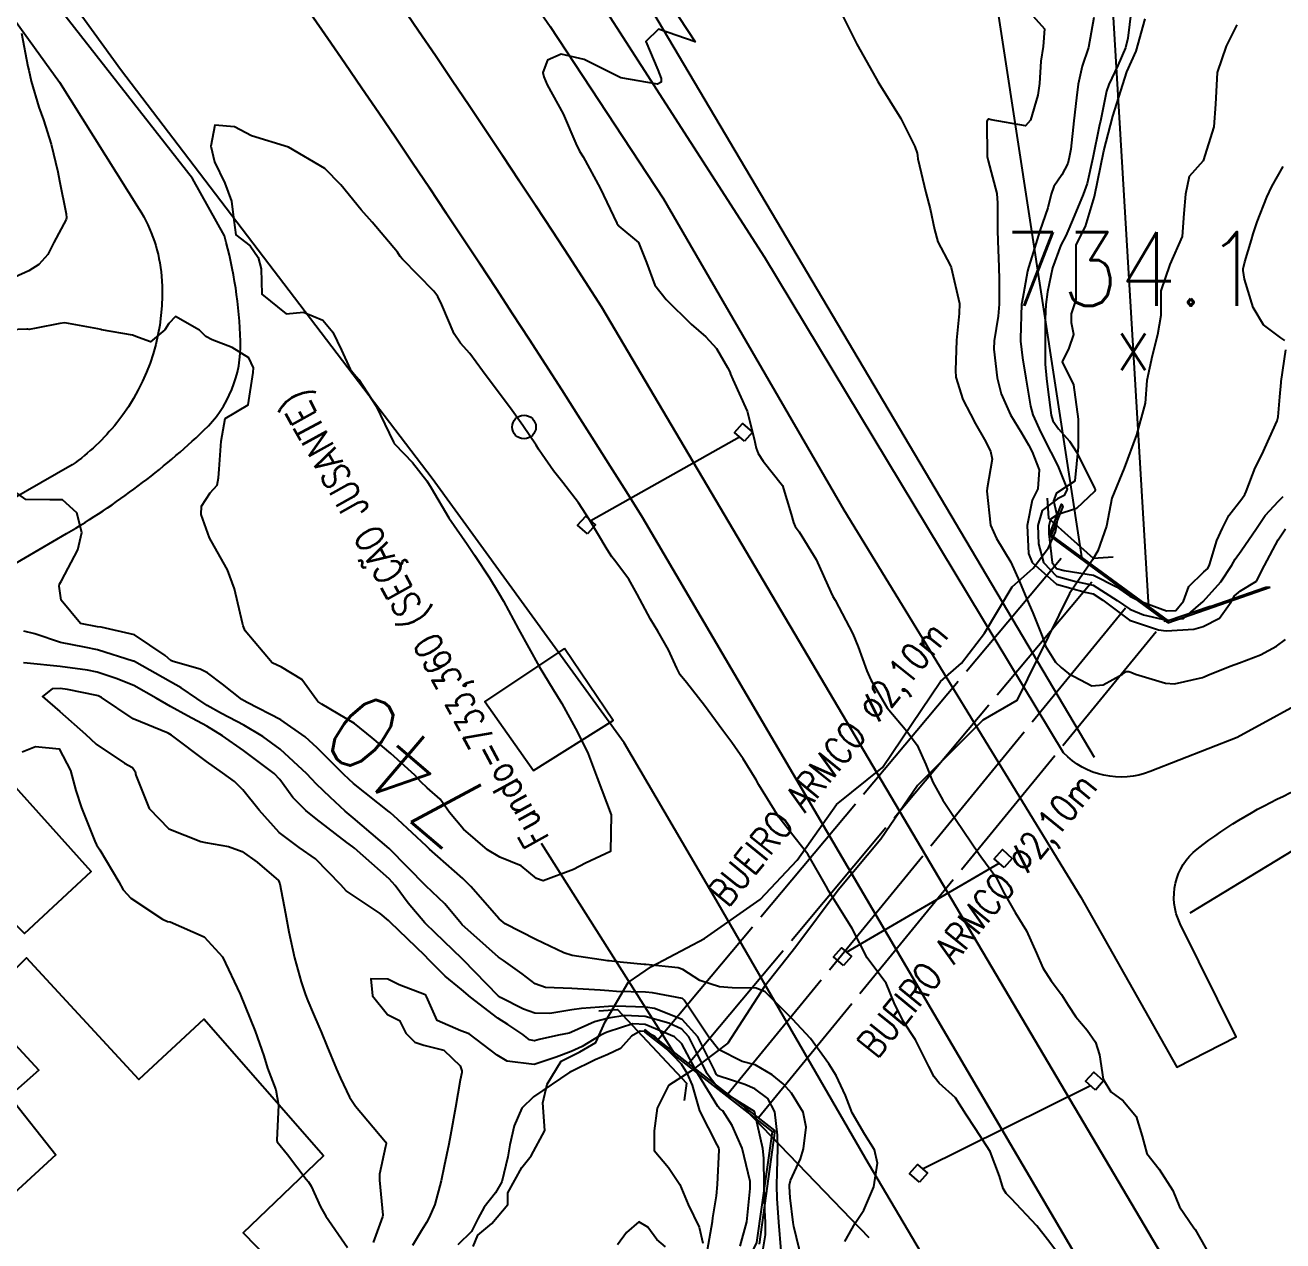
# Model space of a CAD drawing. Header units: metres. Extents: x 318500 to 325275, y 7408834 to 7428799.
# Drawn here: x 323102.9 to 323171.2, y 7421162.1 to 7421228.1 of the extents above; entities that cross this region are included whole.
import ezdxf
from ezdxf.enums import TextEntityAlignment as Align

# ---------------------------------------------------------------- set-up
doc = ezdxf.new("R2010")
doc.units = ezdxf.units.M
doc.header["$MEASUREMENT"] = 0
doc.linetypes.add('CONTINUO', pattern=[0])
doc.linetypes.add('TRACEJADO', pattern=[8.7, 8, -0.7])
for name, color, linetype in [('ALA', 45, 'Continuous'), ('BUEIRO', 151, 'Continuous'), ('Cotas', 45, 'Continuous'), ('Curvas de Nivel 1m', 11, 'Continuous'), ('Curvas de Nivel 5m', 15, 'Continuous'), ('Divisas', 45, 'Continuous'), ('Edificações', 30, 'Continuous'), ('Hidrografia', 140, 'Continuous'), ('Linha Férrea', 20, 'Continuous'), ('Pontes_Viadutos_Tubos', 190, 'Continuous'), ('Pontos Cotados', 45, 'Continuous'), ('Postes', 20, 'Continuous'), ('Pórticos', 45, 'Continuous'), ('TEXTO', 45, 'Continuous'), ('Vias Primárias', 230, 'Continuous'), ('Vias Secundárias', 230, 'Continuous')]:
    doc.layers.add(name, color=color, linetype=linetype)
doc.styles.add('ROMANS', font='romans', dxfattribs={"height": 0.2})
doc.styles.add('Style-STANDARD', font='STANDARD.shx')

# ---------------------------------------------------------------- blocks, each defined once
blk = doc.blocks.new('ELVTXT_80')
at = {"layer": 'Pontos Cotados', "linetype": 'Continuous', "style": 'Style-STANDARD'}
for s, height, p in [('734.1', 4, (0, 4)), ('x', 3, (0, 0))]:
    blk.add_text(s, height=height, dxfattribs=at).set_placement(p, align=Align.MIDDLE_CENTER)

msp = doc.modelspace()

# ---------------------------------------------------------------- linework, layer by layer
at = {"layer": 'ALA', "linetype": 'CONTINUO'}
for points in [[(323158.472, 7421200.432, 738.408), (323159.144, 7421202.124, 737.805), (323159.214, 7421202.006, 733.916), (323158.588, 7421200.449, 734.405)], [(323167.208, 7421196.569, 734.858), (323170.239, 7421197.621, 734.858), (323170.472, 7421197.614, 738.144)], [(323167.354, 7421196.536, 738.144), (323170.472, 7421197.614, 738.144)], [(323164.906, 7421195.689, 738.239), (323167.354, 7421196.536, 738.144)], [(323167.354, 7421196.536, 738.144), (323167.208, 7421196.569, 734.858), (323164.933, 7421195.793, 734.998)], [(323143.587, 7421168.13, 737.542), (323142.731, 7421161.954, 737.537)]]:
    msp.add_polyline3d(points, dxfattribs=at)
at = {"layer": 'BUEIRO', "linetype": 'CONTINUO'}
for points in [[(323158.472, 7421200.432, 738.408), (323158.588, 7421200.449, 734.405), (323164.933, 7421195.793, 734.998), (323164.906, 7421195.689, 738.239)], [(323158.472, 7421200.432, 738.408), (323164.906, 7421195.689, 738.239)], [(323143.587, 7421168.13, 737.542), (323136.513, 7421173.603, 737.563)], [(323136.513, 7421173.603, 737.563), (323136.519, 7421173.462, 733.366), (323143.454, 7421168.054, 733.34), (323143.587, 7421168.13, 737.542)], [(323141.816, 7421160.124, 737.512), (323141.761, 7421160.288, 733.319), (323142.599, 7421162.041, 733.365), (323143.454, 7421168.054, 733.34)]]:
    msp.add_polyline3d(points, dxfattribs=at)
at = {"layer": 'Curvas de Nivel 1m', "flags": 128}
for points, elevation in [([(323157.27, 7421228.98), (323158.223, 7421227.928), (323158.147, 7421226.967), (323158.027, 7421226.179), (323157.955, 7421224.969), (323157.854, 7421224.327), (323157.457, 7421222.976), (323157.187, 7421222.666), (323155.319, 7421222.999), (323155.191, 7421223.037), (323155.157, 7421223.034), (323155.117, 7421223.001), (323155.089, 7421222.902), (323155.108, 7421221.001), (323155.166, 7421220.766), (323155.623, 7421218.995), (323155.663, 7421218.464), (323155.668, 7421216.994), (323155.68, 7421216.419), (323155.747, 7421214.993), (323155.754, 7421214.319), (323155.752, 7421212.993), (323155.706, 7421212.341), (323155.486, 7421210.995), (323155.469, 7421210.552), (323155.652, 7421208.994), (323155.865, 7421208.124), (323156.368, 7421206.986), (323156.97, 7421206.002), (323157.348, 7421205.358), (323157.545, 7421204.971), (323157.924, 7421203.987), (323157.856, 7421202.966), (323157.544, 7421202.347), (323157.272, 7421200.974), (323157.355, 7421199.443), (323157.554, 7421198.97), (323158.862, 7421197.782), (323160.425, 7421197.357), (323160.855, 7421197.264), (323161.382, 7421196.915), (323162.834, 7421195.837), (323164.4, 7421195.303), (323164.826, 7421195.251), (323166.328, 7421195.347), (323166.83, 7421195.487), (323167.724, 7421195.944), (323168.344, 7421196.825), (323168.535, 7421197.143), (323168.859, 7421197.415), (323169.72, 7421197.955), (323170.163, 7421198.801), (323170.894, 7421200.2), (323171.302, 7421200.784)], 738), ([(323147.265, 7421228.628), (323147.771, 7421227.618), (323148.022, 7421227.098), (323149.072, 7421225.233), (323149.163, 7421225.081), (323149.219, 7421224.986), (323150.425, 7421223.068), (323151.175, 7421221.554), (323151.296, 7421221.183), (323151.32, 7421221.058), (323151.35, 7421220.874), (323151.78, 7421219.05), (323152.012, 7421218.161), (323152.239, 7421217.043), (323152.427, 7421216.364), (323153.091, 7421215.106), (323153.117, 7421215.056), (323153.128, 7421215.029), (323153.143, 7421214.975), (323153.599, 7421213.022), (323153.59, 7421212.484), (323153.444, 7421211.024), (323153.377, 7421209.388), (323153.399, 7421209.024), (323153.792, 7421207.818), (323154.201, 7421207.012), (323154.463, 7421206.496), (323154.966, 7421205.641), (323155.292, 7421204.997), (323155.374, 7421204.575), (323155.097, 7421202.998), (323155.084, 7421202.842), (323155.282, 7421200.996), (323155.613, 7421200.273), (323156.381, 7421198.985), (323156.864, 7421197.932), (323157.25, 7421196.974), (323157.58, 7421196.228), (323158.086, 7421194.961), (323158.278, 7421194.421), (323158.806, 7421193.548), (323159.12, 7421193.262), (323159.521, 7421192.939), (323160.79, 7421192.273), (323161.394, 7421192.311), (323162.449, 7421192.904), (323162.663, 7421193.04), (323162.802, 7421193.05), (323162.905, 7421193.002), (323163.151, 7421192.895), (323164.793, 7421192.409), (323165.277, 7421192.379), (323166.798, 7421192.716), (323166.89, 7421192.748), (323167.084, 7421192.837), (323168.292, 7421193.339), (323168.807, 7421193.511), (323169.952, 7421193.943), (323170.816, 7421194.418), (323171.299, 7421194.783)], 739), ([(323160.897, 7421228.556), (323160.6, 7421226.93), (323160.259, 7421225.91), (323160.054, 7421224.937), (323159.96, 7421224.188), (323159.81, 7421222.941), (323159.639, 7421221.408), (323159.565, 7421220.944), (323159.478, 7421220.632), (323159.156, 7421220.01), (323158.721, 7421219.381), (323158.583, 7421218.958), (323158.392, 7421218.224), (323157.967, 7421216.967), (323157.45, 7421215.33), (323157.345, 7421214.976), (323157.292, 7421214.772), (323157.069, 7421213.549), (323156.981, 7421213.061), (323156.972, 7421212.981), (323156.91, 7421211.113), (323156.913, 7421210.981), (323157.026, 7421210.079), (323157.198, 7421208.977), (323157.455, 7421207.441), (323157.582, 7421206.971), (323158.018, 7421206.012), (323158.569, 7421204.956), (323158.949, 7421204.21), (323159.44, 7421202.942), (323159.28, 7421202.59), (323158.922, 7421202.421), (323158.086, 7421201.789), (323157.86, 7421200.966), (323157.896, 7421199.971), (323158.169, 7421198.961), (323158.869, 7421198.211), (323159.851, 7421197.95), (323160.862, 7421197.739), (323162.163, 7421196.907), (323162.843, 7421196.43), (323163.6, 7421196.127), (323164.834, 7421195.829), (323165.768, 7421195.924), (323166.837, 7421196.84), (323167.782, 7421197.915), (323168.393, 7421198.825), (323168.568, 7421199.138), (323168.888, 7421199.59), (323169.733, 7421200.808), (323170.203, 7421201.508), (323170.922, 7421202.286), (323171.168, 7421202.545)], 737), ([(323162.919, 7421228.904), (323162.741, 7421227.419), (323162.618, 7421226.906), (323162.195, 7421225.951), (323161.708, 7421224.915), (323161.586, 7421224.545), (323161.249, 7421222.919), (323161.238, 7421222.871), (323161.187, 7421222.632), (323160.847, 7421220.925), (323160.533, 7421219.545), (323160.323, 7421218.932), (323159.739, 7421217.553), (323159.491, 7421216.944), (323159.369, 7421216.694), (323159.109, 7421216.194), (323158.655, 7421214.957), (323158.382, 7421213.649), (323158.295, 7421212.961), (323158.257, 7421212.167), (323158.249, 7421210.962), (323158.255, 7421209.728), (323158.326, 7421208.96), (323158.402, 7421208.36), (323158.572, 7421206.956), (323158.678, 7421206.655), (323158.973, 7421206.223), (323159.571, 7421205.546), (323159.971, 7421204.935), (323160.931, 7421203.004), (323160.968, 7421202.92), (323160.967, 7421202.882), (323160.929, 7421202.821), (323159.961, 7421201.888), (323158.909, 7421201.543), (323158.546, 7421201.315), (323158.448, 7421200.957), (323158.455, 7421200.516), (323158.633, 7421198.954), (323158.875, 7421198.639), (323159.287, 7421198.531), (323160.87, 7421198.268), (323162.134, 7421197.634), (323162.854, 7421197.142), (323163.315, 7421196.893), (323164.842, 7421196.331), (323165.349, 7421196.356), (323165.765, 7421196.856), (323166.054, 7421197.66), (323166.874, 7421198.455), (323167.077, 7421198.638), (323167.18, 7421198.837), (323167.579, 7421200.147), (323167.874, 7421200.83), (323168.222, 7421201.516), (323168.924, 7421202.421), (323169.093, 7421202.652), (323169.172, 7421202.816), (323169.649, 7421204.11), (323170.009, 7421204.804), (323170.843, 7421206.657), (323170.883, 7421206.791), (323170.901, 7421206.871), (323170.997, 7421207.957), (323171.058, 7421208.74), (323171.062, 7421208.789), (323171.315, 7421210.507)], 736), ([(323102.676, 7421227.699), (323103.033, 7421225.883), (323103.073, 7421225.692), (323103.211, 7421225.096), (323103.63, 7421223.686), (323103.873, 7421222.993), (323104.29, 7421221.679), (323104.659, 7421220.163), (323104.753, 7421219.674), (323105.113, 7421217.882), (323105.13, 7421217.67), (323105.109, 7421217.584), (323104.446, 7421216.327), (323104.107, 7421215.68), (323103.626, 7421215.141), (323103.077, 7421214.791), (323102.322, 7421214.45)], 741), ([(323171.264, 7421211.009), (323171.044, 7421211.15), (323170.109, 7421211.863), (323169.537, 7421212.813), (323169.083, 7421214.341), (323168.997, 7421214.821), (323169, 7421214.912), (323169.097, 7421215.278), (323169.446, 7421216.484), (323169.55, 7421216.814), (323169.768, 7421217.452), (323170.296, 7421218.803), (323170.565, 7421219.382), (323171.165, 7421220.469)], 736), ([(323147.375, 7421162.105), (323147.948, 7421163.087), (323148.407, 7421163.8), (323148.96, 7421165.072), (323149.16, 7421166.348), (323148.984, 7421167.072), (323148.462, 7421167.911), (323147.777, 7421169.091), (323147.417, 7421170.024), (323146.909, 7421171.104), (323146.509, 7421171.736), (323145.51, 7421173.12), (323144.546, 7421174.169), (323143.555, 7421175.145), (323143.058, 7421175.646), (323142.567, 7421175.855), (323141.256, 7421175.869), (323140.567, 7421175.925), (323139.498, 7421176.273), (323138.576, 7421176.858), (323138.322, 7421176.958), (323136.579, 7421177.133), (323136.48, 7421177.142), (323135.188, 7421177.261), (323134.581, 7421177.335), (323134.509, 7421177.343), (323132.585, 7421177.619), (323132.118, 7421177.766), (323130.598, 7421178.488), (323128.945, 7421179.345), (323128.614, 7421179.62), (323127.074, 7421181.366), (323126.637, 7421181.81), (323124.84, 7421183.397), (323124.662, 7421183.558), (323123.106, 7421185.001), (323122.689, 7421185.388), (323122.639, 7421185.431), (323120.705, 7421186.972), (323120.45, 7421187.197), (323120.186, 7421187.458), (323118.731, 7421188.9), (323118.073, 7421189.49), (323116.754, 7421190.417), (323114.929, 7421191.367), (323114.769, 7421191.449), (323114.64, 7421191.532), (323113.593, 7421192.363), (323112.784, 7421192.964), (323112.383, 7421193.163), (323110.912, 7421193.588), (323110.791, 7421193.636), (323110.473, 7421193.915), (323108.811, 7421195.037), (323107, 7421195.454), (323106.817, 7421195.471), (323105.891, 7421195.654), (323104.839, 7421196.924), (323104.73, 7421197.671), (323104.744, 7421197.779), (323104.853, 7421197.973), (323105.74, 7421199.657), (323105.95, 7421200.588), (323105.695, 7421201.658), (323104.91, 7421202.355), (323104.215, 7421202.372), (323102.91, 7421202.386), (323101.01, 7421203.719)], 739), ([(323145.037, 7421161.123), (323144.615, 7421162.909), (323144.571, 7421163.128), (323144.413, 7421164.466), (323144.372, 7421165.084), (323144.371, 7421165.131), (323144.373, 7421165.178), (323144.424, 7421165.402), (323144.978, 7421166.588), (323145.126, 7421167.123), (323145.276, 7421168.314), (323145.12, 7421169.124), (323144.49, 7421170.159), (323144.024, 7421170.665), (323143.434, 7421171.146), (323142.508, 7421171.683), (323141.803, 7421171.879), (323140.52, 7421172.526), (323139.99, 7421173.195), (323138.88, 7421174.882), (323138.662, 7421175.209), (323138.561, 7421175.282), (323136.933, 7421175.604), (323136.564, 7421175.642), (323134.978, 7421175.678), (323134.564, 7421175.702), (323134.099, 7421175.74), (323132.565, 7421175.83), (323131.136, 7421175.882), (323130.568, 7421176.087), (323129.869, 7421176.627), (323128.842, 7421177.346), (323128.583, 7421177.543), (323127.238, 7421178.726), (323126.609, 7421179.298), (323126.545, 7421179.371), (323125.667, 7421180.431), (323124.63, 7421181.4), (323122.66, 7421183.412), (323122.639, 7421183.43), (323120.685, 7421185.094), (323120.261, 7421185.456), (323119.446, 7421186.218), (323118.704, 7421186.925), (323118.432, 7421187.209), (323118.174, 7421187.488), (323116.73, 7421188.83), (323115.787, 7421189.52), (323114.749, 7421190.124), (323113.536, 7421190.771), (323112.765, 7421191.198), (323112.202, 7421191.569), (323111.354, 7421192.16), (323110.779, 7421192.48), (323108.817, 7421193.582), (323108.79, 7421193.596), (323108.751, 7421193.611), (323106.799, 7421194.221), (323106.094, 7421194.357), (323104.804, 7421194.619), (323103.406, 7421195.089), (323102.813, 7421195.225)], 738), ([(323143.923, 7421161.591), (323143.793, 7421163.139), (323143.709, 7421164.437), (323143.688, 7421165.141), (323143.704, 7421165.868), (323143.747, 7421167.141), (323143.727, 7421167.875), (323143.586, 7421169.143), (323143.198, 7421169.86), (323142.492, 7421170.385), (323141.951, 7421170.624), (323140.499, 7421171.086), (323140.399, 7421171.191), (323140.296, 7421171.4), (323139.406, 7421173.201), (323138.544, 7421174.156), (323137.045, 7421174.74), (323136.554, 7421174.817), (323134.947, 7421174.871), (323134.554, 7421174.849), (323133.085, 7421174.752), (323132.551, 7421174.68), (323131.371, 7421174.484), (323130.548, 7421174.489), (323129.926, 7421174.705), (323128.689, 7421175.348), (323128.609, 7421175.398), (323128.561, 7421175.442), (323126.676, 7421177.369), (323126.581, 7421177.463), (323125.138, 7421178.856), (323124.609, 7421179.364), (323124.577, 7421179.4), (323123.679, 7421180.472), (323122.968, 7421181.425), (323122.635, 7421181.789), (323120.754, 7421183.449), (323120.661, 7421183.525), (323120.352, 7421183.767), (323118.683, 7421185.036), (323118.117, 7421185.489), (323117.406, 7421186.208), (323116.707, 7421187.173), (323116.39, 7421187.513), (323114.728, 7421188.759), (323113.593, 7421189.547), (323112.748, 7421190.068), (323111.693, 7421190.638), (323110.763, 7421191.135), (323109.996, 7421191.598), (323108.777, 7421192.277), (323107.824, 7421192.668), (323106.784, 7421193.008), (323106.258, 7421193.121), (323104.786, 7421193.311), (323102.981, 7421193.495), (323102.788, 7421193.51)], 737), ([(323142.846, 7421161.153), (323143.073, 7421162.466), (323143.066, 7421163.15), (323143.033, 7421163.777), (323143.004, 7421165.151), (323142.98, 7421166.614), (323142.934, 7421167.153), (323142.48, 7421169.16), (323141.233, 7421169.925), (323140.492, 7421170.432), (323139.904, 7421171.196), (323139.304, 7421172.416), (323138.905, 7421173.206), (323138.536, 7421173.618), (323137.819, 7421173.943), (323136.546, 7421174.314), (323135.427, 7421174.376), (323134.544, 7421174.214), (323133.793, 7421174.026), (323132.533, 7421173.463), (323132.409, 7421173.415), (323131.834, 7421173.3), (323130.784, 7421173.058), (323130.525, 7421173.001), (323130.254, 7421173.052), (323129.893, 7421173.33), (323129.075, 7421173.879), (323128.543, 7421174.225), (323127.062, 7421175.365), (323126.564, 7421175.771), (323125.688, 7421176.5), (323124.803, 7421177.397), (323124.583, 7421177.626), (323122.689, 7421179.429), (323122.652, 7421179.471), (323122.611, 7421179.517), (323122.152, 7421179.897), (323120.625, 7421180.925), (323120.304, 7421181.132), (323120.018, 7421181.459), (323118.651, 7421182.874), (323117.761, 7421183.493), (323116.672, 7421184.3), (323115.577, 7421185.521), (323114.701, 7421186.612), (323114.237, 7421187.068), (323113.585, 7421187.547), (323112.719, 7421188.153), (323110.817, 7421189.589), (323110.741, 7421189.641), (323110.644, 7421189.689), (323108.753, 7421190.483), (323107.029, 7421191.636), (323106.848, 7421191.716), (323106.771, 7421191.74), (323105.171, 7421192.061), (323104.775, 7421192.122), (323104.343, 7421192.106), (323103.83, 7421191.679), (323104.758, 7421190.871), (323106.162, 7421189.649), (323106.732, 7421189.095), (323108.267, 7421188.066), (323108.713, 7421187.835), (323108.846, 7421187.609), (323108.892, 7421187.424), (323109.608, 7421185.601), (323110.674, 7421184.498), (323112.417, 7421183.81), (323112.663, 7421183.764), (323113.915, 7421183.541), (323114.656, 7421183.263), (323115.473, 7421182.696), (323116.633, 7421181.703), (323116.714, 7421181.509), (323117.01, 7421179.9), (323117.078, 7421179.503), (323117.186, 7421178.917), (323117.496, 7421177.496), (323117.864, 7421176.187), (323118.103, 7421175.487), (323118.227, 7421175.165), (323118.54, 7421174.441), (323118.825, 7421173.768), (323118.953, 7421173.474), (323119.265, 7421172.723), (323119.789, 7421171.461), (323119.997, 7421170.962), (323120.485, 7421169.935), (323120.808, 7421169.447), (323122.451, 7421167.501), (323122.479, 7421167.43), (323122.477, 7421167.402), (323122.447, 7421167.251), (323122.113, 7421165.745), (323122.11, 7421165.433), (323122.299, 7421163.533), (323122.277, 7421163.431), (323121.778, 7421162.037)], 736), ([(323102.725, 7421188.677), (323103.441, 7421188.971), (323104.728, 7421188.848), (323105.35, 7421187.66), (323105.628, 7421186.585), (323105.931, 7421185.651), (323106.663, 7421183.826), (323106.759, 7421183.639), (323106.93, 7421183.362), (323107.962, 7421181.62), (323108.205, 7421181.196), (323108.621, 7421180.73), (323110.341, 7421179.593), (323110.608, 7421179.48), (323110.748, 7421179.448), (323112.596, 7421178.635), (323113.585, 7421177.545), (323114.55, 7421175.53), (323115.366, 7421173.522), (323115.839, 7421172.187), (323116.032, 7421171.515), (323116.482, 7421170.341), (323116.634, 7421169.508), (323116.547, 7421167.604), (323116.559, 7421167.508), (323117.124, 7421166.815), (323118.136, 7421165.484), (323118.267, 7421165.331), (323118.416, 7421165.102), (323118.916, 7421163.983), (323119.199, 7421163.468), (323120.375, 7421161.767)], 737), ([(323139.928, 7421161.643), (323140.191, 7421163.192), (323140.218, 7421163.375), (323140.414, 7421164.577), (323140.474, 7421165.189), (323140.557, 7421167.079), (323140.535, 7421167.189), (323140.452, 7421167.344), (323139.499, 7421169.2), (323139.11, 7421170.588), (323138.835, 7421171.207), (323138.508, 7421171.721), (323137.062, 7421173.232), (323136.534, 7421173.499), (323136.265, 7421173.513), (323135.802, 7421173.251), (323135.208, 7421172.572), (323134.515, 7421172.245), (323133.825, 7421171.962), (323132.5, 7421171.315), (323132.485, 7421171.306), (323132.455, 7421171.291), (323130.486, 7421169.945), (323129.844, 7421169.33), (323129.426, 7421168.375), (323129.201, 7421167.339), (323129.09, 7421166.691), (323128.76, 7421165.345), (323128.414, 7421164.744), (323127.798, 7421163.964), (323127.479, 7421163.359), (323127.103, 7421162.649), (323126.378, 7421161.914)], 734)]:
    msp.add_lwpolyline(points, dxfattribs=dict(at, elevation=elevation))
at = {"layer": 'Curvas de Nivel 5m', "flags": 128}
for points, elevation in [([(323137.939, 7421229.233), (323139.25, 7421227.22), (323137.257, 7421227.909), (323136.581, 7421227.25), (323137.227, 7421225.705), (323137.413, 7421225.238), (323137.408, 7421225.047), (323137.215, 7421224.931), (323135.22, 7421225.27), (323133.235, 7421226.271), (323131.984, 7421226.567), (323131.234, 7421226.241), (323130.988, 7421225.559), (323131.031, 7421225.323), (323131.214, 7421224.903), (323132.088, 7421223.311), (323132.771, 7421221.707), (323132.982, 7421221.302), (323133.165, 7421220.989), (323134.096, 7421219.286), (323135.008, 7421217.376), (323135.068, 7421217.271), (323135.084, 7421217.245), (323135.109, 7421217.216), (323136.186, 7421216.339), (323136.612, 7421215.247), (323137.072, 7421214.018), (323137.673, 7421213.234), (323139.04, 7421211.909), (323139.827, 7421211.208), (323140.408, 7421210.584), (323141.014, 7421209.554), (323141.134, 7421209.311), (323141.178, 7421209.187), (323141.296, 7421208.895), (323142.068, 7421207.174), (323142.449, 7421205.676), (323142.565, 7421205.166), (323142.665, 7421204.882), (323142.943, 7421204.462), (323143.986, 7421203.149), (323144.459, 7421201.584), (323144.583, 7421201.135), (323144.687, 7421200.923), (323144.895, 7421200.622), (323145.829, 7421199.121), (323146.617, 7421197.349), (323146.732, 7421197.111), (323146.847, 7421196.91), (323147.816, 7421195.095), (323148.102, 7421194.38), (323148.579, 7421193.083), (323148.793, 7421192.595), (323149.682, 7421191.066), (323150.751, 7421189.797), (323151.308, 7421189.044), (323151.769, 7421188.001), (323152.159, 7421187.036), (323152.705, 7421186.055), (323153.386, 7421185.02), (323154.662, 7421183.135), (323154.763, 7421182.998), (323155.567, 7421181.904), (323156.046, 7421180.979), (323156.625, 7421179.953), (323157.232, 7421178.964), (323157.79, 7421177.76), (323158.129, 7421176.955), (323158.573, 7421176.257), (323159.134, 7421175.51), (323159.498, 7421174.936), (323159.923, 7421174.301), (323160.54, 7421173.569), (323160.985, 7421172.913), (323161.202, 7421172.227), (323161.409, 7421170.906), (323161.824, 7421170.231), (323162.489, 7421169.741), (323163.197, 7421168.883), (323163.527, 7421167.817), (323163.775, 7421166.877), (323164.437, 7421166.022), (323165.18, 7421164.859), (323165.543, 7421163.985), (323166.327, 7421162.841), (323166.399, 7421162.751), (323167.484, 7421160.823)], 740), ([(323159.341, 7421160.935), (323158.389, 7421162.211), (323157.797, 7421162.956), (323156.415, 7421164.436), (323156.143, 7421164.7), (323155.966, 7421164.977), (323155.768, 7421165.642), (323155.267, 7421166.988), (323154.468, 7421168.213), (323153.953, 7421169.008), (323153.379, 7421169.906), (323152.497, 7421170.696), (323152.223, 7421171.033), (323151.946, 7421171.598), (323151.223, 7421173.043), (323150.545, 7421174.06), (323150.048, 7421175.058), (323149.631, 7421176.125), (323148.9, 7421177.075), (323148.586, 7421177.492), (323147.773, 7421179.093), (323146.637, 7421180.91), (323146.511, 7421181.111), (323146.362, 7421181.393), (323145.361, 7421183.123), (323144.673, 7421183.992), (323143.797, 7421185.143), (323142.716, 7421186.897), (323142.559, 7421187.162), (323141.856, 7421188.298), (323141.245, 7421189.182), (323140.75, 7421189.836), (323139.765, 7421191.2), (323138.789, 7421192.447), (323138.443, 7421192.864), (323138.263, 7421193.218), (323137.806, 7421194.226), (323137.225, 7421195.234), (323136.83, 7421195.892), (323136.102, 7421197.251), (323135.654, 7421198.054), (323134.868, 7421199.084), (323134.723, 7421199.271), (323134.482, 7421199.667), (323133.512, 7421201.284), (323132.914, 7421202.202), (323132.072, 7421203.303), (323131.571, 7421203.946), (323130.945, 7421204.824), (323130.744, 7421205.119), (323130.614, 7421205.325), (323129.903, 7421206.399), (323129.221, 7421207.346), (323128.985, 7421207.656), (323127.708, 7421209.363), (323127.019, 7421210.301), (323126.523, 7421210.875), (323126.167, 7421211.383), (323125.502, 7421212.945), (323125.278, 7421213.397), (323125.064, 7421213.695), (323123.357, 7421215.426), (323123.244, 7421215.581), (323123.094, 7421215.809), (323121.715, 7421217.444), (323121.12, 7421218.117), (323120.02, 7421219.467), (323119.153, 7421220.355), (323117.17, 7421221.51), (323115.176, 7421222.117), (323114.253, 7421222.616), (323113.182, 7421222.712), (323112.955, 7421221.563), (323113.157, 7421220.723), (323113.717, 7421219.551), (323114.085, 7421218.587), (323114.217, 7421217.543), (323114.32, 7421216.759), (323115.096, 7421216.147), (323115.536, 7421215.526), (323115.698, 7421214.906), (323115.728, 7421213.523), (323117.044, 7421212.46), (323117.989, 7421212.553), (323119.04, 7421212.119), (323119.576, 7421211.472), (323120.045, 7421210.489), (323120.527, 7421209.457), (323120.739, 7421209.187), (323121.002, 7421208.902), (323121.941, 7421207.44), (323122.879, 7421205.503), (323122.912, 7421205.43), (323122.949, 7421205.379), (323123.907, 7421204.383), (323124.681, 7421203.404), (323124.924, 7421203.008), (323125.888, 7421201.385), (323126.879, 7421199.949), (323127.283, 7421199.366), (323128.088, 7421198.128), (323128.565, 7421197.353), (323128.843, 7421196.861), (323129.666, 7421195.337), (323130.79, 7421193.32), (323131.539, 7421192.07), (323132.015, 7421191.301), (323132.75, 7421189.955), (323133.1, 7421189.286), (323133.441, 7421188.575), (323133.938, 7421187.278), (323134.69, 7421185.27), (323134.66, 7421183.27), (323133.306, 7421182.631), (323132.65, 7421182.301), (323131.007, 7421181.677), (323130.645, 7421181.811), (323129.815, 7421182.496), (323128.656, 7421182.957), (323127.976, 7421183.357), (323126.677, 7421184.493), (323125.909, 7421185.382), (323125.412, 7421186.104), (323124.703, 7421186.72), (323124.364, 7421187.062), (323124.044, 7421187.41), (323122.727, 7421188.583), (323121.726, 7421189.44), (323120.752, 7421190.221), (323118.981, 7421191.263), (323118.769, 7421191.417), (323118.714, 7421191.481), (323117.905, 7421192.617), (323116.788, 7421193.28), (323116.291, 7421193.515), (323114.816, 7421195.248), (323114.71, 7421195.532), (323114.681, 7421195.673), (323114.241, 7421197.539), (323113.872, 7421198.556), (323113.297, 7421199.554), (323112.881, 7421200.307), (323112.444, 7421201.567), (323112.458, 7421202.016), (323112.918, 7421202.739), (323113.313, 7421203.165), (323113.377, 7421203.553), (323113.41, 7421204.028), (323113.525, 7421205.551), (323113.743, 7421206.774), (323114.98, 7421207.53), (323115.251, 7421209.283), (323115.28, 7421209.527), (323115.016, 7421210.081), (323114.112, 7421210.635), (323113.025, 7421211.043), (323112.694, 7421211.233), (323112.354, 7421211.57), (323111.041, 7421212.313), (323110.683, 7421211.946), (323110.462, 7421211.596), (323109.683, 7421210.944), (323109.026, 7421211.175), (323108.707, 7421211.295), (323107.03, 7421211.597), (323106.992, 7421211.603), (323106.822, 7421211.643), (323105.035, 7421211.971), (323104.762, 7421211.945), (323103.48, 7421211.686), (323103.098, 7421211.62), (323103.029, 7421211.628), (323102.971, 7421211.632), (323101.028, 7421211.553)], 740), ([(323141.701, 7421161.849), (323142.059, 7421163.165), (323142.233, 7421164.978), (323142.243, 7421165.163), (323142.233, 7421165.353), (323141.811, 7421167.17), (323141.254, 7421168.392), (323140.75, 7421169.186), (323140.601, 7421169.308), (323140.482, 7421169.427), (323139.404, 7421171.201), (323138.524, 7421172.834), (323138.139, 7421173.216), (323136.54, 7421173.884), (323135.867, 7421173.923), (323134.533, 7421173.478), (323134.384, 7421173.42), (323134.089, 7421173.274), (323133.127, 7421172.677), (323132.517, 7421172.417), (323131.704, 7421172.11), (323130.506, 7421171.714), (323129.048, 7421171.882), (323128.513, 7421172.206), (323126.98, 7421173.365), (323126.533, 7421173.542), (323125.256, 7421174.105), (323124.671, 7421175.398), (323124.625, 7421175.464), (323124.561, 7421175.502), (323123.179, 7421176.033), (323122.569, 7421176.347), (323121.644, 7421176.364), (323121.731, 7421175.438), (323122.545, 7421174.427), (323123.208, 7421174.088), (323123.553, 7421173.415), (323124.04, 7421172.924), (323124.52, 7421172.757), (323125.616, 7421172.483), (323126.504, 7421171.63), (323126.591, 7421171.369), (323126.588, 7421171.28), (323126.495, 7421170.858), (323126.239, 7421169.374), (323125.968, 7421167.867), (323125.873, 7421167.379), (323125.631, 7421166.183), (323125.463, 7421165.384), (323125.121, 7421164.103), (323124.822, 7421163.394), (323124.668, 7421163.124), (323124.389, 7421162.692), (323123.901, 7421161.883)], 735)]:
    msp.add_lwpolyline(points, dxfattribs=dict(at, elevation=elevation))
at = {"layer": 'Divisas'}
for points in [[(323160.93, 7421188.382), (323132.253, 7421236.821), (323120.066, 7421256.358), (323102.05, 7421276.191), (323084.184, 7421296.424), (323051.623, 7421326.535), (323030.625, 7421346.362), (323012.651, 7421363.828), (322999.698, 7421378.217), (322993.538, 7421384.913), (322991.53, 7421386.691), (322989.229, 7421388.715), (322976.779, 7421399.55), (322962.433, 7421411.858), (322945.804, 7421425), (322924.207, 7421441.683), (322906.988, 7421456.138)], [(323222.421, 7421018.971), (323198.968, 7421028.809), (323189.981, 7421034.468), (323184.497, 7421041.638), (323181.988, 7421047.533), (323179.332, 7421058.123), (323178.101, 7421065.896), (323178.059, 7421085.382), (323179.407, 7421113.164), (323163.638, 7421140.971), (323148.662, 7421166.327), (323140.305, 7421180.791), (323135.405, 7421189.169), (323131.507, 7421194.535), (323124.976, 7421203.529), (323108.061, 7421225.732), (323089.717, 7421251.013), (323075.14, 7421271.352), (323068.953, 7421279.036), (323062.253, 7421285.89), (323053.405, 7421293.832), (323038.944, 7421307.117)], [(323208.385, 7421118.443), (323202.458, 7421130.573), (323192.924, 7421148.423), (323174.002, 7421184.724), (323166.111, 7421179.919)]]:
    msp.add_lwpolyline(points, dxfattribs=at)
at = {"layer": 'Edificações'}
for points in [[(323132.168, 7421194.297), (323127.833, 7421191.409), (323130.468, 7421187.671), (323134.803, 7421190.389)], [(323088.476, 7421177.805), (323094.274, 7421171.59), (323102.346, 7421179.321), (323102.851, 7421178.817), (323106.46, 7421182.188), (323099.654, 7421189.747), (323095.788, 7421186.051), (323096.376, 7421185.296)]]:
    msp.add_lwpolyline(points, close=True, dxfattribs=at)
msp.add_lwpolyline([(323117.633, 7421159.581), (323114.718, 7421162.574), (323119.075, 7421166.756), (323112.572, 7421174.162), (323109.058, 7421170.901), (323102.952, 7421177.506), (323100.358, 7421174.914), (323103.621, 7421171.402), (323102.031, 7421169.981), (323104.541, 7421166.804), (323090.813, 7421154.168)], dxfattribs=at)
at = {"layer": 'Hidrografia'}
for points in [[(323127.202, 7421161.819), (323127.453, 7421162.447), (323128.206, 7421163.074), (323129.092, 7421164.108), (323129.092, 7421164.736), (323129.845, 7421166.116), (323130.347, 7421166.744), (323131.1, 7421168.124), (323130.975, 7421169.63), (323131.226, 7421170.634), (323131.979, 7421171.889), (323132.984, 7421172.391), (323133.863, 7421172.893), (323134.365, 7421174.022), (323135.62, 7421176.156), (323136.876, 7421177.034), (323139.764, 7421178.54), (323142.777, 7421180.673), (323144.786, 7421182.807), (323146.92, 7421185.818), (323149.431, 7421187.826), (323152.573, 7421192.497), (323153.703, 7421193.501), (323154.959, 7421195.132), (323156.466, 7421197.642), (323157.596, 7421198.646), (323158.443, 7421199.756), (323158.817, 7421200.629), (323158.941, 7421201.377), (323158.72, 7421202.31), (323158.88, 7421202.749), (323159.878, 7421203.387), (323160.064, 7421205.24), (323160.064, 7421206.736), (323159.814, 7421208.606), (323159.191, 7421209.852), (323159.565, 7421210.6), (323159.814, 7421211.348), (323159.69, 7421211.971), (323159.69, 7421212.469), (323159.939, 7421213.217), (323159.939, 7421214.837), (323159.939, 7421216.208), (323160.438, 7421217.206), (323160.937, 7421218.826), (323161.435, 7421221.319), (323161.934, 7421223.188), (323162.692, 7421225.602), (323163.19, 7421226.724), (323163.689, 7421228.469)], [(323168.65, 7421228.144), (323168.078, 7421226.999), (323167.6, 7421225.568), (323167.505, 7421223.851), (323167.409, 7421222.611), (323166.831, 7421220.772), (323166.068, 7421219.913), (323165.877, 7421218.959), (323165.781, 7421217.91), (323165.686, 7421216.669), (323165.018, 7421215.143), (323164.541, 7421213.712), (323164.541, 7421212.376), (323164.35, 7421211.327), (323164.063, 7421210.182), (323163.777, 7421208.846), (323163.681, 7421207.606), (323163.204, 7421205.889), (323162.536, 7421204.076), (323161.868, 7421202.454), (323161.581, 7421200.927), (323161.104, 7421199.592), (323160.818, 7421199.115), (323159.568, 7421197.275), (323156.709, 7421191.47), (323154.864, 7421190.394), (323153.172, 7421188.703), (323151.327, 7421186.859), (323149.328, 7421183.939), (323147.022, 7421181.173), (323144.716, 7421178.1), (323143.024, 7421175.948), (323141.026, 7421172.874), (323139.027, 7421171.338), (323137.797, 7421170.569), (323137.182, 7421169.34), (323137.028, 7421168.11), (323137.028, 7421167.035), (323137.797, 7421166.113), (323138.412, 7421165.19), (323138.873, 7421164.115), (323139.476, 7421162.874), (323139.669, 7421162.007)], [(323137.646, 7421161.815), (323137.164, 7421162.2), (323136.682, 7421162.874), (323136.201, 7421163.163), (323135.527, 7421162.585), (323135.045, 7421161.911)]]:
    msp.add_lwpolyline(points, dxfattribs=at)
at = {"layer": 'Linha Férrea'}
for points in [[(322143.825, 7422393.254, 0.177055), (322348.62, 7422102.056), (322434.806, 7422041.149, -0.110991), (322629.993, 7421830.678), (322682.61, 7421743.599), (322746.773, 7421641.593), (322762.264, 7421616.034), (322784.09, 7421580.598, 0.089131), (322895.412, 7421449.131), (322994.737, 7421367.338, -0.08158), (323134.171, 7421212.836), (323192.504, 7421114.159, 0.09806), (323348.116, 7420944.919), (323507.932, 7420825.984), (323699.619, 7420681.705), (323733.067, 7420655.668, -0.104587), (323843.705, 7420529.863, -0.339852), (323771.4, 7420065.587)], [(323771.4, 7420065.587, 0.339852), (323843.705, 7420529.863, 0.104587), (323733.067, 7420655.668), (323699.619, 7420681.705), (323507.932, 7420825.984), (323348.116, 7420944.919, -0.09806), (323192.504, 7421114.159), (323134.171, 7421212.836, 0.08158), (322994.737, 7421367.338), (322895.412, 7421449.131, -0.089131), (322784.09, 7421580.598), (322762.264, 7421616.034), (322746.773, 7421641.593), (322682.61, 7421743.599), (322629.993, 7421830.678, 0.110991), (322434.806, 7422041.149), (322348.62, 7422102.056, -0.177055), (322143.825, 7422393.254)], [(322140.246, 7422392.292, 0.177815), (322346.493, 7422099.021), (322440.925, 7422031.999, -0.098061), (322613.888, 7421848.216), (322683.948, 7421733.892), (322746.506, 7421634.335), (322780.475, 7421578.692, 0.094269), (322901.272, 7421438.87), (322999.189, 7421358.366, -0.08072), (323136.386, 7421201.409), (323184.599, 7421119.369, 0.102464), (323355.759, 7420933.913), (323510.091, 7420819.318), (323694.288, 7420680.697, -0.007988), (323738.117, 7420646.682, -0.098634), (323840.146, 7420527.887, -0.339824), (323768.602, 7420068.543)], [(323768.602, 7420068.543, 0.339824), (323840.146, 7420527.887, 0.098634), (323738.117, 7420646.682, 0.007988), (323694.288, 7420680.697), (323510.091, 7420819.318), (323355.759, 7420933.913, -0.102464), (323184.599, 7421119.369), (323136.386, 7421201.409, 0.08072), (322999.189, 7421358.366), (322901.272, 7421438.87, -0.094269), (322780.475, 7421578.692), (322746.506, 7421634.335), (322683.948, 7421733.892), (322613.888, 7421848.216, 0.098061), (322440.925, 7422031.999), (322346.493, 7422099.021, -0.177815), (322140.246, 7422392.292)]]:
    msp.add_lwpolyline(points, format="xyb", dxfattribs=at)
at = {"layer": 'Pontes_Viadutos_Tubos'}
for points in [[(323158.367, 7421202.45), (323158.431, 7421201.367), (323160.853, 7421199.201), (323161.937, 7421199.265)], [(323134.023, 7421174.63), (323135.038, 7421174.694), (323138.781, 7421170.699), (323138.655, 7421169.747)]]:
    msp.add_lwpolyline(points, dxfattribs=at)
at = {"layer": 'Postes'}
msp.add_circle((323129.963, 7421206.317), 0.645, dxfattribs=at)
at = {"layer": 'Pórticos'}
for points in [[(323141.923, 7421205.54), (323141.388, 7421206.018), (323141.827, 7421206.511), (323142.362, 7421206.033)], [(323133.409, 7421200.515), (323132.873, 7421200.993), (323133.313, 7421201.486), (323133.848, 7421201.008)], [(323156.025, 7421182.403), (323155.49, 7421182.88), (323155.93, 7421183.373), (323156.465, 7421182.896)], [(323147.302, 7421177.074), (323146.767, 7421177.552), (323147.206, 7421178.045), (323147.741, 7421177.567)], [(323160.983, 7421170.323), (323160.448, 7421170.801), (323160.888, 7421171.294), (323161.423, 7421170.816)], [(323151.424, 7421165.311), (323150.889, 7421165.788), (323151.329, 7421166.281), (323151.864, 7421165.804)]]:
    msp.add_lwpolyline(points, close=True, dxfattribs=at)
for points in [[(323133.581, 7421201.247), (323141.655, 7421205.779)], [(323147.474, 7421177.806), (323155.758, 7421182.642)], [(323151.596, 7421166.043), (323160.715, 7421170.562)]]:
    msp.add_lwpolyline(points, dxfattribs=at)
at = {"layer": 'TEXTO', "linetype": 'TRACEJADO', "flags": 128}
for points in [[(323137.227, 7421173.051), (323159.515, 7421199.663)], [(323138.889, 7421171.765), (323161.209, 7421198.415)], [(323141.032, 7421170.108), (323163.062, 7421197.048)], [(323142.693, 7421168.822), (323164.755, 7421195.801)]]:
    msp.add_lwpolyline(points, dxfattribs=at)
at = {"layer": 'TEXTO', "linetype": 'CONTINUO'}
for points in [[(323163.89, 7421196.5, 0), (323161.125, 7421242.497, 0)], [(323160.271, 7421199.154, 0), (323155.279, 7421231.596, 0)], [(323138.163, 7421172.259, 0), (323130.92, 7421183.7, 0)], [(323141.905, 7421169.34, 0), (323148.675, 7421162.312, 0)]]:
    msp.add_polyline3d(points, dxfattribs=at)
at = {"layer": 'Vias Primárias'}
for points in [[(323715.644, 7420145.548, 0), (323709.04, 7420132.939)], [(323831.088, 7420001.787, 0), (323833.844, 7420008.443, 0.220888)], [(323214.165, 7420944.208), (323201.806, 7420939.257, 0.444431), (323201.432, 7420938.242, 0.099943), (323205.069, 7420933.766, 0), (323207.298, 7420931.929, 0.020742)]]:
    msp.add_lwpolyline(points, format="xyb", dxfattribs=at)
at = {"layer": 'Vias Secundárias'}
for points in [[(323050.062, 7421322.253), (323080.222, 7421293.591), (323093.683, 7421278.001), (323104.585, 7421265.722), (323109.672, 7421259.567), (323122.137, 7421241.472), (323131.385, 7421228.066), (323137.543, 7421218.7), (323147.326, 7421201.817), (323160.186, 7421180.79), (323165.406, 7421171.558), (323168.616, 7421173.205), (323165.583, 7421179.352, -0.355833), (323166.513, 7421183.407, -0.063134), (323171.904, 7421186.607, 0.092004), (323181.115, 7421192.814, 0.019488), (323189.78, 7421202.016, 0.002144), (323195.737, 7421208.918, -0.054501), (323199.912, 7421212.839), (323206.362, 7421216.659)], [(323210.261, 7421223.044), (323205.651, 7421220.439), (323201.842, 7421217.834), (323195.828, 7421214.227), (323190.615, 7421209.018), (323183.799, 7421201.403), (323177.585, 7421195.192), (323173.189, 7421191.914), (323168.677, 7421189.454), (323163.96, 7421187.609, -0.30211), (323159.243, 7421188.634), (323143.028, 7421215.513), (323126.803, 7421240.766), (323111.832, 7421261.88), (323091.494, 7421285.303), (323085.956, 7421292.478), (323075.885, 7421302.343), (323056.607, 7421320.997)], [(323030.941, 7421311.115), (323037.547, 7421303.434), (323042.806, 7421297.504), (323046.311, 7421295.078), (323048.603, 7421294), (323057.258, 7421286.823), (323064.403, 7421279.95), (323069.122, 7421274.829), (323072.763, 7421270.382), (323079.659, 7421260.108), (323088.288, 7421247.845), (323104.75, 7421225.033), (323109.07, 7421218.148, -0.120396), (323110.282, 7421214.498, -0.190927), (323107.855, 7421206.547, -0.070437), (323105.428, 7421204.256), (323100.434, 7421201.413), (323094.366, 7421197.505), (323087.346, 7421191.827), (323078.987, 7421183.876), (323072.92, 7421178.89), (323069.228, 7421175.711, -0.229093), (323067.961, 7421175.373)], [(323071.885, 7421170.533), (323072.783, 7421173.529), (323074.518, 7421176.007), (323081.831, 7421183.316), (323093.976, 7421193.473), (323100.659, 7421197.929), (323105.131, 7421200.536, 0.058382), (323112.586, 7421206.139, 0.213237), (323114.573, 7421210.981, 0.060273), (323113.704, 7421216.692), (323111.962, 7421219.817), (323104.385, 7421229.501), (323091.33, 7421247.901), (323075.542, 7421270.403), (323066.96, 7421281.104), (323059.249, 7421288.197), (323048.194, 7421298.005), (323036.499, 7421309.331)]]:
    msp.add_lwpolyline(points, format="xyb", dxfattribs=at)

# ---------------------------------------------------------------- block references
at = {"layer": 'Pontos Cotados', "linetype": 'Continuous'}
msp.add_blockref('ELVTXT_80', (323163.04, 7421210.9, 734.13), dxfattribs=at)

# ---------------------------------------------------------------- texts
at = {"layer": 'Cotas', "style": 'Style-STANDARD'}
msp.add_text('740', height=4, rotation=139.62553, dxfattribs=at).set_placement((323123.593, 7421187.695, 740), align=Align.MIDDLE_CENTER)
at = {"layer": 'TEXTO', "style": 'ROMANS', "width": 0.8}
for s, rotation, p in [('Fundo=733,360 (SEÇÃO JUSANTE)', 118.7481, (323131.38, 7421183.989)), ('BUEIRO ARMCO Ø2,10m', 50.85131, (323141.025, 7421180.187)), ('BUEIRO ARMCO Ø2,10m', 50.85131, (323149.106, 7421171.959))]:
    msp.add_text(s, height=1.5, rotation=rotation, dxfattribs=at).set_placement(p)

doc.saveas('drawing.dxf')
